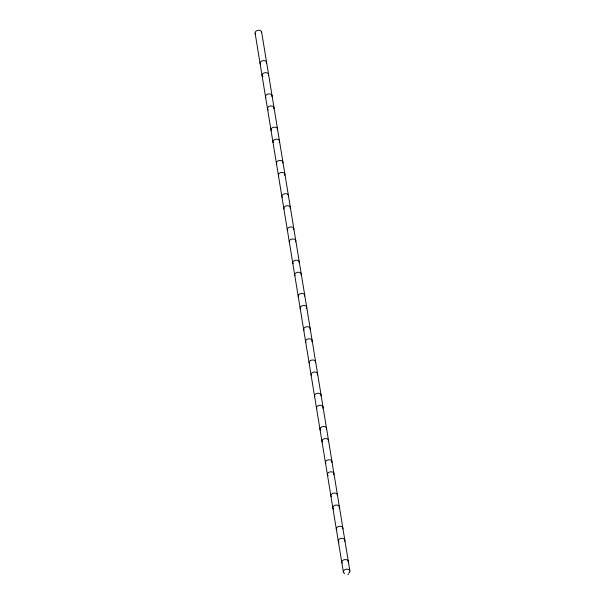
<?xml version="1.0" encoding="UTF-8"?>
<svg xmlns="http://www.w3.org/2000/svg" width="605" height="605" viewBox="0 0 605 605"><rect width="100%" height="100%" fill="white"/><g stroke="black" fill="none" stroke-linecap="round" stroke-linejoin="round"><path stroke-width="0.91" d="M336.705 529.889A3.305 2.231 -9.3 0 1 336.63 527.855L336.788 527.636A3.305 2.231 -9.3 0 1 337.204 527.22L337.454 527.038A3.305 2.231 -9.3 0 1 341.001 526.403L341.303 526.486A3.305 2.231 -9.3 0 1 341.848 526.728L342.082 526.879A3.305 2.231 -9.3 0 1 342.74 528.921M344.525 541.293A3.305 2.231 -9.3 0 0 344.056 538.904L343.814 538.752A3.305 2.231 -9.3 0 0 343.269 538.518L342.967 538.435A3.305 2.231 -9.3 0 0 339.428 539.07L339.178 539.252A3.305 2.231 -9.3 0 0 338.762 539.66L338.596 539.887A3.305 2.231 -9.3 0 0 338.467 541.611M348.752 573.971L347.83 574.523M261.617 31.936L349.871 570.886M255.106 33.101L343.353 572.005M260.452 64.221A3.305 2.231 -9.3 0 1 262.986 60.689A3.305 2.231 -9.3 0 1 266.487 63.253M255.658 34.031A3.305 2.231 -9.3 0 1 257.511 30.424A3.305 2.231 -9.3 0 1 261.632 32.405M325.815 463.362A3.305 2.231 -9.3 0 1 328.349 459.83A3.305 2.231 -9.3 0 1 331.85 462.394M322.193 441.937A3.305 2.231 -9.3 0 1 325.301 438.549A3.305 2.231 -9.3 0 1 328.19 441.506M342.158 563.149A3.305 2.231 -9.3 0 1 344.706 559.61A3.305 2.231 -9.3 0 1 348.177 562.204M339.065 542.269A3.305 2.231 -9.3 0 1 338.603 541.823M309.473 363.582A3.305 2.231 -9.3 0 1 312.006 360.043A3.305 2.231 -9.3 0 1 315.507 362.607M305.85 342.15A3.305 2.231 -9.3 0 1 308.958 338.762A3.305 2.231 -9.3 0 1 311.847 341.719M333.62 509.009A3.305 2.231 -9.3 0 1 333.65 506.052A3.305 2.231 -9.3 0 1 337.923 505.288A3.305 2.231 -9.3 0 1 339.08 508.034M293.13 263.795A3.305 2.231 -9.3 0 1 295.671 260.256A3.305 2.231 -9.3 0 1 299.165 262.82M289.508 242.363A3.305 2.231 -9.3 0 1 292.533 238.983A3.305 2.231 -9.3 0 1 295.573 241.826M314.918 396.842A3.305 2.231 -9.3 0 1 317.459 393.303A3.305 2.231 -9.3 0 1 320.952 395.867M311.295 375.41A3.305 2.231 -9.3 0 1 314.411 372.022A3.305 2.231 -9.3 0 1 317.292 374.987M320.37 430.102A3.305 2.231 -9.3 0 1 322.904 426.563A3.305 2.231 -9.3 0 1 326.397 429.134M316.74 408.67A3.305 2.231 -9.3 0 1 319.856 405.282A3.305 2.231 -9.3 0 1 322.737 408.246M265.898 97.488A3.305 2.231 -9.3 0 1 268.431 93.949A3.305 2.231 -9.3 0 1 271.932 96.513M262.275 76.056A3.305 2.231 -9.3 0 1 265.3 72.676A3.305 2.231 -9.3 0 1 268.34 75.512M262.925 76.684A3.305 2.231 -9.3 0 1 262.706 76.525M331.26 496.629A3.305 2.231 -9.3 0 1 333.794 493.09A3.305 2.231 -9.3 0 1 337.295 495.654M328.175 475.749A3.305 2.231 -9.3 0 1 328.205 472.792A3.305 2.231 -9.3 0 1 332.478 472.029A3.305 2.231 -9.3 0 1 333.635 474.766M282.24 197.268A3.305 2.231 -9.3 0 1 284.774 193.736A3.305 2.231 -9.3 0 1 288.275 196.3M278.618 175.836A3.305 2.231 -9.3 0 1 281.643 172.455A3.305 2.231 -9.3 0 1 284.683 175.299M287.685 230.535A3.305 2.231 -9.3 0 1 290.219 226.996A3.305 2.231 -9.3 0 1 293.72 229.56M284.063 209.103A3.305 2.231 -9.3 0 1 287.088 205.723A3.305 2.231 -9.3 0 1 290.128 208.559M276.795 164.008A3.305 2.231 -9.3 0 1 279.329 160.469A3.305 2.231 -9.3 0 1 282.822 163.04M273.165 142.576A3.305 2.231 -9.3 0 1 276.198 139.195A3.305 2.231 -9.3 0 1 279.238 142.039M271.35 130.748A3.305 2.231 -9.3 0 1 273.884 127.209A3.305 2.231 -9.3 0 1 277.377 129.772M267.72 109.316A3.305 2.231 -9.3 0 1 270.745 105.936A3.305 2.231 -9.3 0 1 273.785 108.779M268.378 109.944A3.305 2.231 -9.3 0 1 268.151 109.785M304.028 330.315A3.305 2.231 -9.3 0 1 306.561 326.783A3.305 2.231 -9.3 0 1 310.062 329.347M300.405 308.883A3.305 2.231 -9.3 0 1 303.513 305.502A3.305 2.231 -9.3 0 1 306.402 308.459M298.583 297.055A3.305 2.231 -9.3 0 1 301.116 293.516A3.305 2.231 -9.3 0 1 304.61 296.087M294.953 275.623A3.305 2.231 -9.3 0 1 297.985 272.242A3.305 2.231 -9.3 0 1 301.025 275.086M343.988 573.026A3.305 2.231 -9.3 0 1 344.351 570.016A3.305 2.231 -9.3 0 1 348.714 569.532A3.305 2.231 -9.3 0 1 349.357 572.436M349.198 572.602A3.305 2.231 -9.3 0 1 348.722 572.98M344.593 573.396A3.305 2.231 -9.3 0 1 344.283 573.237"/></g></svg>
